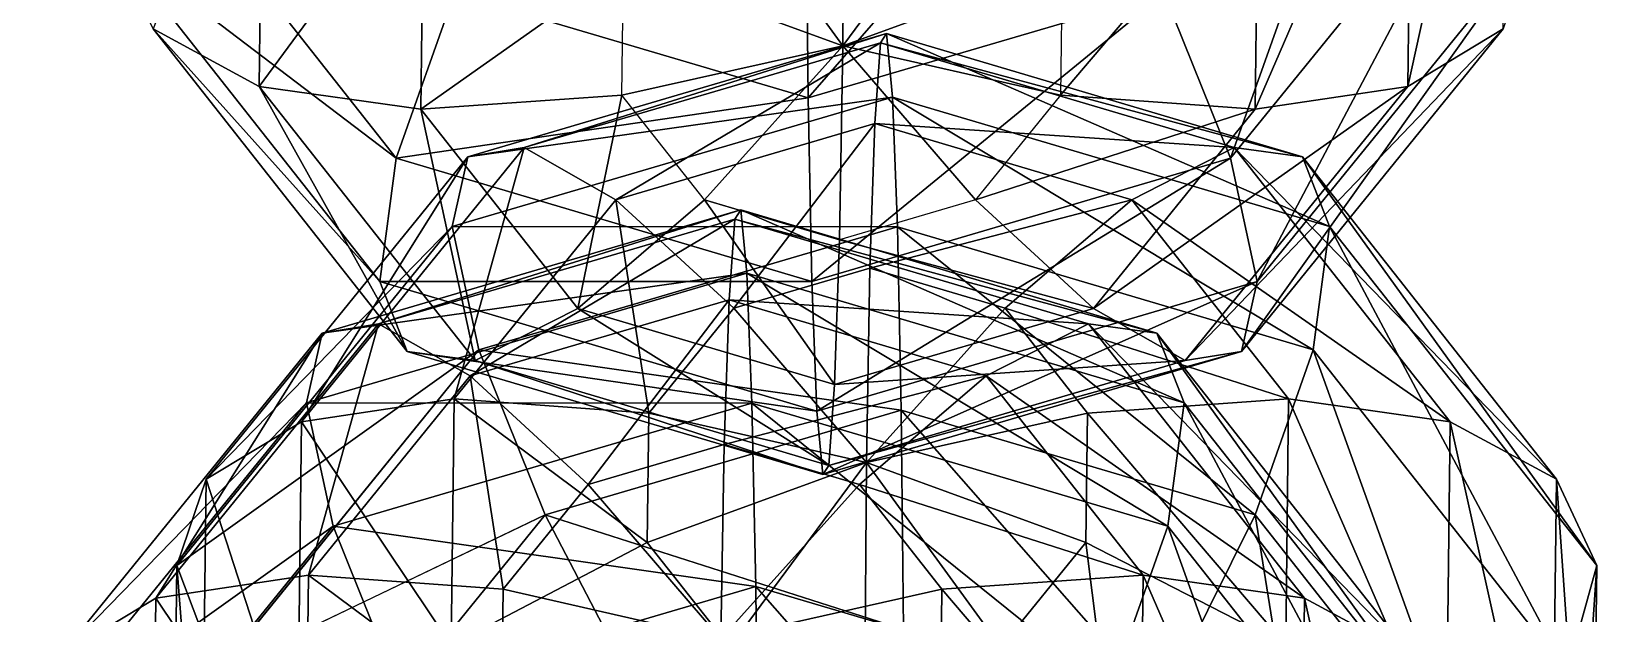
# Model space of a CAD drawing. Header units: metres. Extents: x -232 to 136, y -204 to 253.
# Drawn here: x 70.3 to 133.2, y 146.2 to 169.6 of the extents above; entities that cross this region are included whole.
import ezdxf

# ---------------------------------------------------------------- set-up
doc = ezdxf.new("R2010")
doc.units = ezdxf.units.M

msp = doc.modelspace()

# ---------------------------------------------------------------- linework, layer by layer
for points in [[(125.569305, 167.4351, -453.05942), (129.4073, 169.74054, -461.30884), (129.60056, 185.75435, -453.9289), (129.60066, 185.75446, -453.9288)], [(125.569305, 167.4351, -453.05942), (129.60056, 185.75435, -453.9289), (125.73369, 181.05725, -446.78168), (125.73379, 181.05736, -446.7816)], [(118.449, 164.54749, -483.84015), (115.784164, 171.17947, -489.92404), (124.73092, 182.20001, -485.07602), (124.73102, 182.20012, -485.07593)], [(118.449, 164.54749, -483.84015), (124.73092, 182.20001, -485.07602), (128.96654, 177.50293, -478.14096), (128.96664, 177.50304, -478.14087)], [(79.58426, 181.05725, -445.5732), (75.15539, 169.74054, -459.88818), (79.41987, 167.43509, -451.85095), (79.41997, 167.4352, -451.85086)], [(86.02951, 176.41609, -440.57153), (79.58426, 181.05725, -445.5732), (79.41987, 167.43509, -451.85095), (79.41997, 167.4352, -451.85086)], [(119.4396, 166.51901, -446.0106), (125.569305, 167.4351, -453.05942), (125.73369, 181.05725, -446.78168), (125.73379, 181.05736, -446.7816)], [(119.4396, 166.51901, -446.0106), (125.73369, 181.05725, -446.78168), (119.55904, 176.41608, -441.44955), (119.559135, 176.41618, -441.44946)], [(101.472404, 166.96999, -491.49054), (101.38737, 175.77592, -494.7381), (111.78547, 178.83427, -493.59998), (111.78557, 178.83438, -493.59988)], [(101.472404, 166.96999, -491.49054), (111.78547, 178.83427, -493.59998), (115.784164, 171.17947, -489.92404), (115.78426, 171.17958, -489.92395)], [(102.93745, 178.10251, -435.5428), (102.87076, 169.06885, -438.08966), (97.47085, 176.49464, -436.1411), (97.47095, 176.49475, -436.14102)], [(108.36525, 176.49464, -436.4264), (102.87076, 169.06885, -438.08966), (102.93745, 178.10251, -435.5428), (102.937546, 178.10262, -435.5427)], [(73.53407, 173.20967, -468.4576), (74.71462, 177.50291, -476.72034), (84.91947, 164.54749, -482.96213), (84.91957, 164.54759, -482.96204)], [(74.71462, 177.50291, -476.72034), (87.262245, 171.17947, -489.17715), (84.91947, 164.54749, -482.96213), (84.91957, 164.54759, -482.96204)], [(119.51911, 159.58754, -475.94382), (118.449, 164.54749, -483.84015), (128.96654, 177.50293, -478.14096), (128.96664, 177.50304, -478.14087)], [(119.51911, 159.58754, -475.94382), (128.96654, 177.50293, -478.14096), (130.57791, 173.20969, -469.95135), (130.57802, 173.2098, -469.95126)], [(86.02951, 176.41609, -440.57153), (79.41987, 167.43509, -451.85095), (85.91008, 166.51901, -445.1326), (85.91018, 166.51912, -445.1325)], [(94.05349, 172.28516, -437.9929), (86.02951, 176.41609, -440.57153), (85.91008, 166.51901, -445.1326), (85.91018, 166.51912, -445.1325)], [(97.47085, 176.49464, -436.1411), (102.87076, 169.06885, -438.08966), (94.05349, 172.28516, -437.9929), (94.05359, 172.28526, -437.9928)], [(111.68101, 172.28516, -438.4545), (102.87076, 169.06885, -438.08966), (108.36525, 176.49464, -436.4264), (108.36535, 176.49475, -436.4263)], [(111.61822, 167.08197, -440.85236), (119.4396, 166.51901, -446.0106), (119.55904, 176.41608, -441.44955), (119.559135, 176.41618, -441.44946)], [(111.61822, 167.08197, -440.85236), (119.55904, 176.41608, -441.44955), (111.68101, 172.28516, -438.4545), (111.68111, 172.28526, -438.4544)], [(87.262245, 171.17947, -489.17715), (101.38737, 175.77592, -494.7381), (101.472404, 166.96999, -491.49054), (101.4725, 166.9701, -491.49045)], [(73.53407, 173.20967, -468.4576), (84.91947, 164.54749, -482.96213), (84.264084, 159.58754, -475.02063), (84.26418, 159.58765, -475.02054)], [(75.15539, 169.74054, -459.88818), (73.53407, 173.20967, -468.4576), (84.264084, 159.58754, -475.02063), (84.26418, 159.58765, -475.02054)], [(118.88976, 156.78511, -467.008), (119.51911, 159.58754, -475.94382), (130.57791, 173.20969, -469.95135), (130.57802, 173.2098, -469.95126)], [(118.88976, 156.78511, -467.008), (130.57791, 173.20969, -469.95135), (129.4073, 169.74054, -461.30884), (129.40741, 169.74065, -461.30875)], [(94.05349, 172.28516, -437.9929), (85.91008, 166.51901, -445.1326), (93.9907, 167.08197, -440.39078), (93.9908, 167.08208, -440.3907)], [(94.05349, 172.28516, -437.9929), (102.87076, 169.06885, -438.08966), (93.9907, 167.08197, -440.39078), (93.9908, 167.08208, -440.3907)], [(111.61822, 167.08197, -440.85236), (102.87076, 169.06885, -438.08966), (111.68101, 172.28516, -438.4545), (111.68111, 172.28526, -438.4544)], [(84.91947, 164.54749, -482.96213), (87.262245, 171.17947, -489.17715), (101.472404, 166.96999, -491.49054), (101.4725, 166.9701, -491.49045)], [(101.472404, 166.96999, -491.49054), (101.472404, 166.96999, -491.49054), (87.262245, 171.17947, -489.17715), (87.262344, 171.17958, -489.17706)], [(101.62452, 159.59895, -485.68164), (101.472404, 166.96999, -491.49054), (115.784164, 171.17947, -489.92404), (115.78426, 171.17958, -489.92395)], [(101.62452, 159.59895, -485.68164), (115.784164, 171.17947, -489.92404), (118.449, 164.54749, -483.84015), (118.4491, 164.54759, -483.84006)], [(75.15539, 169.74054, -459.88818), (84.264084, 159.58754, -475.02063), (85.36024, 156.78511, -466.13), (85.36034, 156.78522, -466.1299)], [(79.41987, 167.43509, -451.85095), (75.15539, 169.74054, -459.88818), (85.36024, 156.78511, -466.13), (85.36034, 156.78522, -466.1299)], [(104.62713, 169.55472, -371.0165), (90.06987, 164.97675, -381.95862), (87.80266, 164.60619, -372.85803), (87.80276, 164.6063, -372.85794)], [(104.8636, 167.00696, -361.98593), (104.62713, 169.55472, -371.0165), (87.80266, 164.60619, -372.85803), (87.80276, 164.6063, -372.85794)], [(104.62713, 169.55472, -371.0165), (104.38162, 169.18622, -380.39212), (90.06987, 164.97675, -381.95862), (90.06997, 164.97685, -381.95853)], [(104.38162, 169.18622, -380.39212), (93.75301, 162.87918, -390.33316), (90.06987, 164.97675, -381.95862), (90.06997, 164.97685, -381.95853)], [(104.38162, 169.18622, -380.39212), (104.15111, 165.93755, -389.19504), (93.75301, 162.87918, -390.33316), (93.75311, 162.87929, -390.33307)], [(118.59178, 164.97675, -382.70547), (104.15111, 165.93755, -389.19504), (104.38162, 169.18622, -380.39212), (104.38172, 169.18633, -380.39203)], [(121.33218, 164.60619, -373.73602), (104.38162, 169.18622, -380.39212), (104.62713, 169.55472, -371.0165), (104.62723, 169.55482, -371.01642)], [(121.33218, 164.60619, -373.73602), (118.59178, 164.97675, -382.70547), (104.38162, 169.18622, -380.39212), (104.38172, 169.18633, -380.39203)], [(122.42833, 161.80377, -364.8454), (121.33218, 164.60619, -373.73602), (104.62713, 169.55472, -371.0165), (104.62723, 169.55482, -371.01642)], [(122.42833, 161.80377, -364.8454), (104.62713, 169.55472, -371.0165), (104.8636, 167.00696, -361.98593), (104.8637, 167.00706, -361.98584)], [(116.62255, 156.41455, -457.9074), (118.88976, 156.78511, -467.008), (129.4073, 169.74054, -461.30884), (129.40741, 169.74065, -461.30875)], [(116.62255, 156.41455, -457.9074), (129.4073, 169.74054, -461.30884), (125.569305, 167.4351, -453.05942), (125.569405, 167.43521, -453.05933)], [(93.9907, 167.08197, -440.39078), (102.87076, 169.06885, -438.08966), (97.30646, 162.8725, -442.41885), (97.30656, 162.8726, -442.41876)], [(97.30646, 162.8725, -442.41885), (102.87076, 169.06885, -438.08966), (102.73425, 161.26462, -443.3025), (102.73435, 161.26472, -443.3024)], [(102.73425, 161.26462, -443.3025), (102.87076, 169.06885, -438.08966), (108.20086, 162.8725, -442.70413), (108.20096, 162.8726, -442.70404)], [(108.20086, 162.8725, -442.70413), (102.87076, 169.06885, -438.08966), (111.61822, 167.08197, -440.85236), (111.61832, 167.08208, -440.85226)], [(79.41987, 167.43509, -451.85095), (85.36024, 156.78511, -466.13), (88.10063, 156.41455, -457.16055), (88.10073, 156.41466, -457.16046)], [(85.91008, 166.51901, -445.1326), (79.41987, 167.43509, -451.85095), (88.10063, 156.41455, -457.16055), (88.10073, 156.41466, -457.16046)], [(112.93941, 158.51212, -449.53287), (116.62255, 156.41455, -457.9074), (125.569305, 167.4351, -453.05942), (125.569405, 167.43521, -453.05933)], [(112.93941, 158.51212, -449.53287), (125.569305, 167.4351, -453.05942), (119.4396, 166.51901, -446.0106), (119.4397, 166.51912, -446.0105)], [(84.91947, 164.54749, -482.96213), (101.472404, 166.96999, -491.49054), (101.62452, 159.59895, -485.68164), (101.62462, 159.59906, -485.68155)], [(93.9907, 167.08197, -440.39078), (85.91008, 166.51901, -445.1326), (92.21702, 158.51212, -448.99023), (92.21712, 158.51222, -448.99014)], [(104.8636, 167.00696, -361.98593), (87.80266, 164.60619, -372.85803), (87.1733, 161.80377, -363.9222), (87.1734, 161.80388, -363.92212)], [(105.067894, 161.79234, -354.1844), (104.8636, 167.00696, -361.98593), (87.1733, 161.80377, -363.9222), (87.1734, 161.80388, -363.92212)], [(93.9907, 167.08197, -440.39078), (92.21702, 158.51212, -448.99023), (97.30646, 162.8725, -442.41885), (97.30656, 162.8726, -442.41876)], [(121.77294, 156.84381, -356.9039), (122.42833, 161.80377, -364.8454), (104.8636, 167.00696, -361.98593), (104.8637, 167.00706, -361.98584)], [(121.77294, 156.84381, -356.9039), (104.8636, 167.00696, -361.98593), (105.067894, 161.79234, -354.1844), (105.06799, 161.79245, -354.1843)], [(108.20086, 162.8725, -442.70413), (119.4396, 166.51901, -446.0106), (111.61822, 167.08197, -440.85236), (111.61832, 167.08208, -440.85226)], [(85.91008, 166.51901, -445.1326), (88.10063, 156.41455, -457.16055), (92.21702, 158.51212, -448.99023), (92.21712, 158.51222, -448.99014)], [(108.20086, 162.8725, -442.70413), (112.93941, 158.51212, -449.53287), (119.4396, 166.51901, -446.0106), (119.4397, 166.51912, -446.0105)], [(104.15111, 165.93755, -389.19504), (98.491554, 158.51881, -397.1619), (93.75301, 162.87918, -390.33316), (93.75311, 162.87929, -390.33307)], [(104.15111, 165.93755, -389.19504), (103.95816, 160.12668, -396.56354), (98.491554, 158.51881, -397.1619), (98.49165, 158.51892, -397.1618)], [(114.475395, 162.87918, -390.8758), (103.95816, 160.12668, -396.56354), (104.15111, 165.93755, -389.19504), (104.15121, 165.93765, -389.19495)], [(118.59178, 164.97675, -382.70547), (114.475395, 162.87918, -390.8758), (104.15111, 165.93755, -389.19504), (104.15121, 165.93765, -389.19495)], [(90.06987, 164.97675, -381.95862), (87.252815, 154.87228, -393.85544), (81.123116, 153.9562, -386.8066), (81.123215, 153.95631, -386.80652)], [(87.80266, 164.60619, -372.85803), (90.06987, 164.97675, -381.95862), (81.123116, 153.9562, -386.8066), (81.123215, 153.95631, -386.80652)], [(90.06987, 164.97675, -381.95862), (93.75301, 162.87918, -390.33316), (87.252815, 154.87228, -393.85544), (87.252914, 154.87239, -393.85535)], [(127.27255, 153.95619, -388.01508), (114.475395, 162.87918, -390.8758), (118.59178, 164.97675, -382.70547), (118.59188, 164.97685, -382.70538)], [(131.53703, 151.65076, -379.97784), (127.27255, 153.95619, -388.01508), (118.59178, 164.97675, -382.70547), (118.59188, 164.97685, -382.70538)], [(131.53703, 151.65076, -379.97784), (118.59178, 164.97675, -382.70547), (121.33218, 164.60619, -373.73602), (121.332275, 164.6063, -373.73593)], [(87.80266, 164.60619, -372.85803), (81.123116, 153.9562, -386.8066), (77.28512, 151.65076, -378.5572), (77.28522, 151.65086, -378.5571)], [(87.1733, 161.80377, -363.9222), (87.80266, 164.60619, -372.85803), (77.28512, 151.65076, -378.5572), (77.28522, 151.65086, -378.5571)], [(84.264084, 159.58754, -475.02063), (84.91947, 164.54749, -482.96213), (101.62452, 159.59895, -485.68164), (101.62462, 159.59906, -485.68155)], [(101.62452, 159.59895, -485.68164), (101.62452, 159.59895, -485.68164), (84.91947, 164.54749, -482.96213), (84.91957, 164.54759, -482.96204)], [(101.82881, 154.38434, -477.8801), (101.62452, 159.59895, -485.68164), (118.449, 164.54749, -483.84015), (118.4491, 164.54759, -483.84006)], [(101.82881, 154.38434, -477.8801), (118.449, 164.54749, -483.84015), (119.51911, 159.58754, -475.94382), (119.51921, 159.58765, -475.94373)], [(133.15834, 148.18161, -371.40842), (131.53703, 151.65076, -379.97784), (121.33218, 164.60619, -373.73602), (121.332275, 164.6063, -373.73593)], [(133.15834, 148.18161, -371.40842), (121.33218, 164.60619, -373.73602), (122.42833, 161.80377, -364.8454), (122.42843, 161.80388, -364.8453)], [(98.77672, 162.47232, -594.4345), (84.21946, 157.89435, -605.3766), (81.95224, 157.52379, -596.276), (81.95234, 157.5239, -596.2759)], [(99.01319, 159.92456, -585.40393), (98.77672, 162.47232, -594.4345), (81.95224, 157.52379, -596.276), (81.95234, 157.5239, -596.2759)], [(98.77672, 162.47232, -594.4345), (98.53121, 162.10382, -603.8101), (84.21946, 157.89435, -605.3766), (84.21956, 157.89445, -605.37646)], [(93.75301, 162.87918, -390.33316), (95.074196, 154.30933, -399.01367), (87.252815, 154.87228, -393.85544), (87.252914, 154.87239, -393.85535)], [(97.30646, 162.8725, -442.41885), (92.21702, 158.51212, -448.99023), (102.541306, 155.45375, -450.671), (102.541405, 155.45386, -450.6709)], [(93.75301, 162.87918, -390.33316), (98.491554, 158.51881, -397.1619), (95.074196, 154.30933, -399.01367), (95.074295, 154.30943, -399.01358)], [(102.73425, 161.26462, -443.3025), (102.73425, 161.26462, -443.3025), (97.30646, 162.8725, -442.41885), (97.30656, 162.8726, -442.41876)], [(97.30646, 162.8725, -442.41885), (102.541306, 155.45375, -450.671), (102.73425, 161.26462, -443.3025), (102.73435, 161.26472, -443.3024)], [(115.481766, 157.52379, -597.15405), (98.53121, 162.10382, -603.8101), (98.77672, 162.47232, -594.4345), (98.77682, 162.47243, -594.4344)], [(116.57792, 154.72137, -588.2634), (115.481766, 157.52379, -597.15405), (98.77672, 162.47232, -594.4345), (98.77682, 162.47243, -594.4344)], [(116.57792, 154.72137, -588.2634), (98.77672, 162.47232, -594.4345), (99.01319, 159.92456, -585.40393), (99.01329, 159.92467, -585.4038)], [(102.73425, 161.26462, -443.3025), (112.93941, 158.51212, -449.53287), (108.20086, 162.8725, -442.70413), (108.20096, 162.8726, -442.70404)], [(114.475395, 162.87918, -390.8758), (109.385956, 158.51881, -397.44717), (103.95816, 160.12668, -396.56354), (103.95826, 160.12679, -396.56345)], [(120.78234, 154.87228, -394.73343), (109.385956, 158.51881, -397.44717), (114.475395, 162.87918, -390.8758), (114.475494, 162.87929, -390.8757)], [(127.27255, 153.95619, -388.01508), (120.78234, 154.87228, -394.73343), (114.475395, 162.87918, -390.8758), (114.475494, 162.87929, -390.8757)], [(87.1733, 161.80377, -363.9222), (77.28512, 151.65076, -378.5572), (76.11451, 148.18161, -369.91467), (76.11461, 148.18172, -369.91458)], [(88.24342, 156.84381, -356.02588), (87.1733, 161.80377, -363.9222), (76.11451, 148.18161, -369.91467), (76.11461, 148.18172, -369.91458)], [(98.53121, 162.10382, -603.8101), (87.9026, 155.79678, -613.75116), (84.21946, 157.89435, -605.3766), (84.21956, 157.89445, -605.37646)], [(105.067894, 161.79234, -354.1844), (87.1733, 161.80377, -363.9222), (88.24342, 156.84381, -356.02588), (88.24352, 156.84392, -356.0258)], [(98.53121, 162.10382, -603.8101), (98.3007, 158.85515, -612.61304), (87.9026, 155.79678, -613.75116), (87.9027, 155.79689, -613.75104)], [(105.22, 154.42131, -348.37552), (105.067894, 161.79234, -354.1844), (88.24342, 156.84381, -356.02588), (88.24352, 156.84392, -356.0258)], [(112.74137, 157.89435, -606.1235), (98.3007, 158.85515, -612.61304), (98.53121, 162.10382, -603.8101), (98.53131, 162.10393, -603.81)], [(115.481766, 157.52379, -597.15405), (112.74137, 157.89435, -606.1235), (98.53121, 162.10382, -603.8101), (98.53131, 162.10393, -603.81)], [(119.43017, 150.21182, -350.68887), (121.77294, 156.84381, -356.9039), (105.067894, 161.79234, -354.1844), (105.06799, 161.79245, -354.1843)], [(119.43017, 150.21182, -350.68887), (105.067894, 161.79234, -354.1844), (105.22, 154.42131, -348.37552), (105.2201, 154.42142, -348.37543)], [(131.9778, 143.88838, -363.1457), (122.42833, 161.80377, -364.8454), (121.77294, 156.84381, -356.9039), (121.77304, 156.84392, -356.9038)], [(131.9778, 143.88838, -363.1457), (133.15834, 148.18161, -371.40842), (122.42833, 161.80377, -364.8454), (122.42843, 161.80388, -364.8453)], [(102.73425, 161.26462, -443.3025), (102.541306, 155.45375, -450.671), (112.93941, 158.51212, -449.53287), (112.93951, 158.51222, -449.53278)], [(99.01319, 159.92456, -585.40393), (81.95224, 157.52379, -596.276), (81.32289, 154.72137, -587.3402), (81.32299, 154.72148, -587.3401)], [(99.21748, 154.70995, -577.60236), (99.01319, 159.92456, -585.40393), (81.32289, 154.72137, -587.3402), (81.32299, 154.72148, -587.3401)], [(103.95816, 160.12668, -396.56354), (103.821655, 152.32245, -401.77637), (98.491554, 158.51881, -397.1619), (98.49165, 158.51892, -397.1618)], [(115.92253, 149.76141, -580.3219), (116.57792, 154.72137, -588.2634), (99.01319, 159.92456, -585.40393), (99.01329, 159.92467, -585.4038)], [(115.92253, 149.76141, -580.3219), (99.01319, 159.92456, -585.40393), (99.21748, 154.70995, -577.60236), (99.21758, 154.71005, -577.60223)], [(109.385956, 158.51881, -397.44717), (103.821655, 152.32245, -401.77637), (103.95816, 160.12668, -396.56354), (103.95826, 160.12679, -396.56345)], [(84.264084, 159.58754, -475.02063), (101.62452, 159.59895, -485.68164), (101.82881, 154.38434, -477.8801), (101.82891, 154.38445, -477.88)], [(101.82881, 154.38434, -477.8801), (101.82881, 154.38434, -477.8801), (84.264084, 159.58754, -475.02063), (84.26418, 159.58765, -475.02054)], [(85.36024, 156.78511, -466.13), (84.264084, 159.58754, -475.02063), (101.82881, 154.38434, -477.8801), (101.82891, 154.38445, -477.88)], [(102.065285, 151.83658, -468.84952), (101.82881, 154.38434, -477.8801), (119.51911, 159.58754, -475.94382), (119.51921, 159.58765, -475.94373)], [(102.065285, 151.83658, -468.84952), (119.51911, 159.58754, -475.94382), (118.88976, 156.78511, -467.008), (118.88986, 156.78522, -467.0079)], [(98.3007, 158.85515, -612.61304), (92.64114, 151.43642, -620.5799), (87.9026, 155.79678, -613.75116), (87.9027, 155.79689, -613.75104)], [(92.21702, 158.51212, -448.99023), (88.10063, 156.41455, -457.16055), (102.31079, 152.20508, -459.4739), (102.31089, 152.20518, -459.47382)], [(102.541306, 155.45375, -450.671), (102.541306, 155.45375, -450.671), (92.21702, 158.51212, -448.99023), (92.21712, 158.51222, -448.99014)], [(92.21702, 158.51212, -448.99023), (102.31079, 152.20508, -459.4739), (102.541306, 155.45375, -450.671), (102.541405, 155.45386, -450.6709)], [(98.3007, 158.85515, -612.61304), (98.10775, 153.04428, -619.98157), (92.64114, 151.43642, -620.5799), (92.64124, 151.43652, -620.5798)], [(98.491554, 158.51881, -397.1619), (103.821655, 152.32245, -401.77637), (95.074196, 154.30933, -399.01367), (95.074295, 154.30943, -399.01358)], [(108.624985, 155.79678, -614.29376), (98.10775, 153.04428, -619.98157), (98.3007, 158.85515, -612.61304), (98.3008, 158.85526, -612.6129)], [(112.74137, 157.89435, -606.1235), (108.624985, 155.79678, -614.29376), (98.3007, 158.85515, -612.61304), (98.3008, 158.85526, -612.6129)], [(102.541306, 155.45375, -450.671), (116.62255, 156.41455, -457.9074), (112.93941, 158.51212, -449.53287), (112.93951, 158.51222, -449.53278)], [(112.70171, 154.30933, -399.47525), (103.821655, 152.32245, -401.77637), (109.385956, 158.51881, -397.44717), (109.386055, 158.51892, -397.44708)], [(120.78234, 154.87228, -394.73343), (112.70171, 154.30933, -399.47525), (109.385956, 158.51881, -397.44717), (109.386055, 158.51892, -397.44708)], [(84.21946, 157.89435, -605.3766), (81.402405, 147.78989, -617.27344), (75.272705, 146.87381, -610.2246), (75.272804, 146.87392, -610.2245)], [(81.95224, 157.52379, -596.276), (84.21946, 157.89435, -605.3766), (75.272705, 146.87381, -610.2246), (75.272804, 146.87392, -610.2245)], [(84.21946, 157.89435, -605.3766), (87.9026, 155.79678, -613.75116), (81.402405, 147.78989, -617.27344), (81.402504, 147.79, -617.2733)], [(121.422134, 146.8738, -611.4331), (108.624985, 155.79678, -614.29376), (112.74137, 157.89435, -606.1235), (112.74147, 157.89445, -606.12335)], [(125.686615, 144.56836, -603.3958), (121.422134, 146.8738, -611.4331), (112.74137, 157.89435, -606.1235), (112.74147, 157.89445, -606.12335)], [(125.686615, 144.56836, -603.3958), (112.74137, 157.89435, -606.1235), (115.481766, 157.52379, -597.15405), (115.481865, 157.5239, -597.15393)], [(81.95224, 157.52379, -596.276), (75.272705, 146.87381, -610.2246), (71.43471, 144.56836, -601.9752), (71.43481, 144.56847, -601.9751)], [(81.32289, 154.72137, -587.3402), (81.95224, 157.52379, -596.276), (71.43471, 144.56836, -601.9752), (71.43481, 144.56847, -601.9751)], [(127.30794, 141.09921, -594.8264), (125.686615, 144.56836, -603.3958), (115.481766, 157.52379, -597.15405), (115.481865, 157.5239, -597.15393)], [(127.30794, 141.09921, -594.8264), (115.481766, 157.52379, -597.15405), (116.57792, 154.72137, -588.2634), (116.57802, 154.72148, -588.2633)], [(88.24342, 156.84381, -356.02588), (76.11451, 148.18161, -369.91467), (77.725876, 143.88838, -361.72507), (77.725975, 143.88849, -361.72498)], [(90.90825, 150.21182, -349.942), (88.24342, 156.84381, -356.02588), (77.725876, 143.88838, -361.72507), (77.725975, 143.88849, -361.72498)], [(102.065285, 151.83658, -468.84952), (102.065285, 151.83658, -468.84952), (85.36024, 156.78511, -466.13), (85.36034, 156.78522, -466.1299)], [(85.36024, 156.78511, -466.13), (101.82881, 154.38434, -477.8801), (102.065285, 151.83658, -468.84952), (102.065384, 151.83669, -468.84943)], [(88.10063, 156.41455, -457.16055), (85.36024, 156.78511, -466.13), (102.065285, 151.83658, -468.84952), (102.065384, 151.83669, -468.84943)], [(105.22, 154.42131, -348.37552), (88.24342, 156.84381, -356.02588), (90.90825, 150.21182, -349.942), (90.90835, 150.21193, -349.9419)], [(102.31079, 152.20508, -459.4739), (102.065285, 151.83658, -468.84952), (118.88976, 156.78511, -467.008), (118.88986, 156.78522, -467.0079)], [(102.31079, 152.20508, -459.4739), (118.88976, 156.78511, -467.008), (116.62255, 156.41455, -457.9074), (116.62265, 156.41466, -457.90732)], [(128.11093, 139.19128, -355.99847), (121.77294, 156.84381, -356.9039), (119.43017, 150.21182, -350.68887), (119.43027, 150.21193, -350.68878)], [(128.11093, 139.19128, -355.99847), (131.9778, 143.88838, -363.1457), (121.77294, 156.84381, -356.9039), (121.77304, 156.84392, -356.9038)], [(102.31079, 152.20508, -459.4739), (102.31079, 152.20508, -459.4739), (88.10063, 156.41455, -457.16055), (88.10073, 156.41466, -457.16046)], [(88.10063, 156.41455, -457.16055), (102.065285, 151.83658, -468.84952), (102.31079, 152.20508, -459.4739), (102.31089, 152.20518, -459.47382)], [(102.541306, 155.45375, -450.671), (102.31079, 152.20508, -459.4739), (116.62255, 156.41455, -457.9074), (116.62265, 156.41466, -457.90732)], [(87.9026, 155.79678, -613.75116), (89.223785, 147.22693, -622.43164), (81.402405, 147.78989, -617.27344), (81.402504, 147.79, -617.2733)], [(87.9026, 155.79678, -613.75116), (92.64114, 151.43642, -620.5799), (89.223785, 147.22693, -622.43164), (89.223885, 147.22704, -622.4315)], [(108.624985, 155.79678, -614.29376), (103.535545, 151.43642, -620.8652), (98.10775, 153.04428, -619.98157), (98.10785, 153.04439, -619.98145)], [(114.93193, 147.78989, -618.1514), (103.535545, 151.43642, -620.8652), (108.624985, 155.79678, -614.29376), (108.625084, 155.79689, -614.29364)], [(121.422134, 146.8738, -611.4331), (114.93193, 147.78989, -618.1514), (108.624985, 155.79678, -614.29376), (108.625084, 155.79689, -614.29364)], [(81.32289, 154.72137, -587.3402), (71.43471, 144.56836, -601.9752), (70.2641, 141.09921, -593.3327), (70.2642, 141.09932, -593.3326)], [(82.393005, 149.76141, -579.4439), (81.32289, 154.72137, -587.3402), (70.2641, 141.09921, -593.3327), (70.2642, 141.09932, -593.3326)], [(81.123116, 153.9562, -386.8066), (87.252815, 154.87228, -393.85544), (87.13338, 144.9752, -398.41647), (87.13348, 144.97531, -398.41638)], [(99.21748, 154.70995, -577.60236), (81.32289, 154.72137, -587.3402), (82.393005, 149.76141, -579.4439), (82.393105, 149.76152, -579.4438)], [(87.252815, 154.87228, -393.85544), (95.011406, 149.10614, -401.41156), (87.13338, 144.9752, -398.41647), (87.13348, 144.97531, -398.41638)], [(87.252815, 154.87228, -393.85544), (95.074196, 154.30933, -399.01367), (95.011406, 149.10614, -401.41156), (95.011505, 149.10625, -401.41147)], [(120.6629, 144.97522, -399.2945), (112.70171, 154.30933, -399.47525), (120.78234, 154.87228, -394.73343), (120.78244, 154.87239, -394.73334)], [(126.12738, 136.80598, -586.5637), (116.57792, 154.72137, -588.2634), (115.92253, 149.76141, -580.3219), (115.92263, 149.76152, -580.3218)], [(126.12738, 136.80598, -586.5637), (127.30794, 141.09921, -594.8264), (116.57792, 154.72137, -588.2634), (116.57802, 154.72148, -588.2633)], [(127.10816, 140.33405, -394.29282), (120.6629, 144.97522, -399.2945), (120.78234, 154.87228, -394.73343), (120.78244, 154.87239, -394.73334)], [(127.10816, 140.33405, -394.29282), (120.78234, 154.87228, -394.73343), (127.27255, 153.95619, -388.01508), (127.27265, 153.9563, -388.01498)], [(99.36959, 147.33891, -571.7935), (99.21748, 154.70995, -577.60236), (82.393005, 149.76141, -579.4439), (82.393105, 149.76152, -579.4438)], [(105.305046, 145.61537, -345.12793), (105.22, 154.42131, -348.37552), (90.90825, 150.21182, -349.942), (90.90835, 150.21193, -349.9419)], [(95.074196, 154.30933, -399.01367), (103.821655, 152.32245, -401.77637), (95.011406, 149.10614, -401.41156), (95.011505, 149.10625, -401.41147)], [(113.57976, 143.12943, -574.1069), (115.92253, 149.76141, -580.3219), (99.21748, 154.70995, -577.60236), (99.21758, 154.71005, -577.60223)], [(113.57976, 143.12943, -574.1069), (99.21748, 154.70995, -577.60236), (99.36959, 147.33891, -571.7935), (99.36969, 147.33902, -571.7934)], [(112.63892, 149.10614, -401.87314), (103.821655, 152.32245, -401.77637), (112.70171, 154.30933, -399.47525), (112.70181, 154.30943, -399.47516)], [(115.62933, 142.557, -346.8087), (119.43017, 150.21182, -350.68887), (105.22, 154.42131, -348.37552), (105.2201, 154.42142, -348.37543)], [(115.62933, 142.557, -346.8087), (105.22, 154.42131, -348.37552), (105.305046, 145.61537, -345.12793), (105.305145, 145.61548, -345.12784)], [(120.6629, 144.97522, -399.2945), (112.63892, 149.10614, -401.87314), (112.70171, 154.30933, -399.47525), (112.70181, 154.30943, -399.47516)], [(77.28512, 151.65076, -378.5572), (81.123116, 153.9562, -386.8066), (80.958725, 140.33405, -393.08435), (80.958824, 140.33415, -393.08426)], [(81.123116, 153.9562, -386.8066), (87.13338, 144.9752, -398.41647), (80.958725, 140.33405, -393.08435), (80.958824, 140.33415, -393.08426)], [(131.34378, 135.63696, -387.35776), (127.10816, 140.33405, -394.29282), (127.27255, 153.95619, -388.01508), (127.27265, 153.9563, -388.01498)], [(131.34378, 135.63696, -387.35776), (127.27255, 153.95619, -388.01508), (131.53703, 151.65076, -379.97784), (131.53714, 151.65086, -379.97775)], [(98.10775, 153.04428, -619.98157), (97.971245, 145.24005, -625.1944), (92.64114, 151.43642, -620.5799), (92.64124, 151.43652, -620.5798)], [(103.535545, 151.43642, -620.8652), (97.971245, 145.24005, -625.1944), (98.10775, 153.04428, -619.98157), (98.10785, 153.04439, -619.98145)], [(95.011406, 149.10614, -401.41156), (103.821655, 152.32245, -401.77637), (98.32716, 144.89667, -403.43964), (98.32726, 144.89677, -403.43954)], [(98.32716, 144.89667, -403.43964), (103.821655, 152.32245, -401.77637), (103.75496, 143.28879, -404.32324), (103.75506, 143.2889, -404.32315)], [(103.75496, 143.28879, -404.32324), (103.821655, 152.32245, -401.77637), (109.221565, 144.89665, -403.7249), (109.221664, 144.89676, -403.72482)], [(109.221565, 144.89665, -403.7249), (103.821655, 152.32245, -401.77637), (112.63892, 149.10614, -401.87314), (112.63902, 149.10625, -401.87305)], [(76.11451, 148.18161, -369.91467), (77.28512, 151.65076, -378.5572), (77.091866, 135.63695, -385.93713), (77.091965, 135.63705, -385.93704)], [(77.28512, 151.65076, -378.5572), (80.958725, 140.33405, -393.08435), (77.091866, 135.63695, -385.93713), (77.091965, 135.63705, -385.93704)], [(132.95515, 131.34372, -379.16815), (131.34378, 135.63696, -387.35776), (131.53703, 151.65076, -379.97784), (131.53714, 151.65086, -379.97775)], [(132.95515, 131.34372, -379.16815), (131.53703, 151.65076, -379.97784), (133.15834, 148.18161, -371.40842), (133.15845, 148.18172, -371.40833)], [(92.64114, 151.43642, -620.5799), (97.971245, 145.24005, -625.1944), (89.223785, 147.22693, -622.43164), (89.223885, 147.22704, -622.4315)], [(106.8513, 147.22693, -622.89325), (97.971245, 145.24005, -625.1944), (103.535545, 151.43642, -620.8652), (103.535645, 151.43652, -620.86505)], [(114.93193, 147.78989, -618.1514), (106.8513, 147.22693, -622.89325), (103.535545, 151.43642, -620.8652), (103.535645, 151.43652, -620.86505)], [(82.393005, 149.76141, -579.4439), (70.2641, 141.09921, -593.3327), (71.87547, 136.80598, -585.14307), (71.87557, 136.80609, -585.14294)], [(85.057846, 143.12943, -573.36), (82.393005, 149.76141, -579.4439), (71.87547, 136.80598, -585.14307), (71.87557, 136.80609, -585.14294)], [(90.90825, 150.21182, -349.942), (77.725876, 143.88838, -361.72507), (81.9615, 139.19128, -354.79), (81.9616, 139.19139, -354.78992)], [(94.90695, 142.557, -346.26605), (90.90825, 150.21182, -349.942), (81.9615, 139.19128, -354.79), (81.9616, 139.19139, -354.78992)], [(99.36959, 147.33891, -571.7935), (82.393005, 149.76141, -579.4439), (85.057846, 143.12943, -573.36), (85.057945, 143.12953, -573.35986)], [(105.305046, 145.61537, -345.12793), (90.90825, 150.21182, -349.942), (94.90695, 142.557, -346.26605), (94.90705, 142.55711, -346.26596)], [(122.26052, 132.10889, -579.41644), (115.92253, 149.76141, -580.3219), (113.57976, 143.12943, -574.1069), (113.57986, 143.12953, -574.10675)], [(121.93628, 134.55011, -350.66635), (119.43017, 150.21182, -350.68887), (115.62933, 142.557, -346.8087), (115.62943, 142.55711, -346.8086)], [(122.26052, 132.10889, -579.41644), (126.12738, 136.80598, -586.5637), (115.92253, 149.76141, -580.3219), (115.92263, 149.76152, -580.3218)], [(121.93628, 134.55011, -350.66635), (128.11093, 139.19128, -355.99847), (119.43017, 150.21182, -350.68887), (119.43027, 150.21193, -350.68878)], [(87.13338, 144.9752, -398.41647), (95.011406, 149.10614, -401.41156), (98.32716, 144.89667, -403.43964), (98.32726, 144.89677, -403.43954)], [(114.16271, 136.9683, -402.81677), (109.221565, 144.89665, -403.7249), (112.63892, 149.10614, -401.87314), (112.63902, 149.10625, -401.87305)], [(114.16271, 136.9683, -402.81677), (112.63892, 149.10614, -401.87314), (120.6629, 144.97522, -399.2945), (120.663, 144.97533, -399.2944)], [(76.11451, 148.18161, -369.91467), (77.091866, 135.63695, -385.93713), (75.911316, 131.3437, -377.6744), (75.911415, 131.34381, -377.67432)], [(77.725876, 143.88838, -361.72507), (76.11451, 148.18161, -369.91467), (75.911316, 131.3437, -377.6744), (75.911415, 131.34381, -377.67432)], [(131.78455, 127.87458, -370.52563), (132.95515, 131.34372, -379.16815), (133.15834, 148.18161, -371.40842), (133.15845, 148.18172, -371.40833)], [(131.78455, 127.87458, -370.52563), (133.15834, 148.18161, -371.40842), (131.9778, 143.88838, -363.1457), (131.9779, 143.88849, -363.1456)], [(75.272705, 146.87381, -610.2246), (81.402405, 147.78989, -617.27344), (81.282974, 137.8928, -621.8345), (81.28307, 137.89291, -621.83435)], [(81.402405, 147.78989, -617.27344), (89.160995, 142.02374, -624.8295), (81.282974, 137.8928, -621.8345), (81.28307, 137.89291, -621.83435)], [(81.402405, 147.78989, -617.27344), (89.223785, 147.22693, -622.43164), (89.160995, 142.02374, -624.8295), (89.161095, 142.02385, -624.8294)], [(99.454636, 138.53297, -568.54596), (99.36959, 147.33891, -571.7935), (85.057846, 143.12943, -573.36), (85.057945, 143.12953, -573.35986)], [(89.223785, 147.22693, -622.43164), (97.971245, 145.24005, -625.1944), (89.160995, 142.02374, -624.8295), (89.161095, 142.02385, -624.8294)], [(106.78851, 142.02374, -625.29114), (97.971245, 145.24005, -625.1944), (106.8513, 147.22693, -622.89325), (106.8514, 147.22704, -622.8931)], [(109.77892, 135.47461, -570.2267), (113.57976, 143.12943, -574.1069), (99.36959, 147.33891, -571.7935), (99.36969, 147.33902, -571.7934)], [(109.77892, 135.47461, -570.2267), (99.36959, 147.33891, -571.7935), (99.454636, 138.53297, -568.54596), (99.454735, 138.53308, -568.54584)], [(114.81249, 137.89282, -622.71246), (106.78851, 142.02374, -625.29114), (106.8513, 147.22693, -622.89325), (106.8514, 147.22704, -622.8931)], [(114.81249, 137.89282, -622.71246), (106.8513, 147.22693, -622.89325), (114.93193, 147.78989, -618.1514), (114.93203, 147.79, -618.1513)], [(121.25775, 133.25165, -617.7108), (114.81249, 137.89282, -622.71246), (114.93193, 147.78989, -618.1514), (114.93203, 147.79, -618.1513)], [(121.25775, 133.25165, -617.7108), (114.93193, 147.78989, -618.1514), (121.422134, 146.8738, -611.4331), (121.42223, 146.8739, -611.433)], [(71.43471, 144.56836, -601.9752), (75.272705, 146.87381, -610.2246), (75.108315, 133.25165, -616.5024), (75.10841, 133.25175, -616.50226)], [(75.272705, 146.87381, -610.2246), (81.282974, 137.8928, -621.8345), (75.108315, 133.25165, -616.5024), (75.10841, 133.25175, -616.50226)], [(125.49337, 128.55457, -610.77576), (121.25775, 133.25165, -617.7108), (121.422134, 146.8738, -611.4331), (121.42223, 146.8739, -611.433)], [(125.49337, 128.55457, -610.77576), (121.422134, 146.8738, -611.4331), (125.686615, 144.56836, -603.3958), (125.686714, 144.56847, -603.3957)]]:
    msp.add_3dface(points)

doc.saveas('drawing.dxf')
